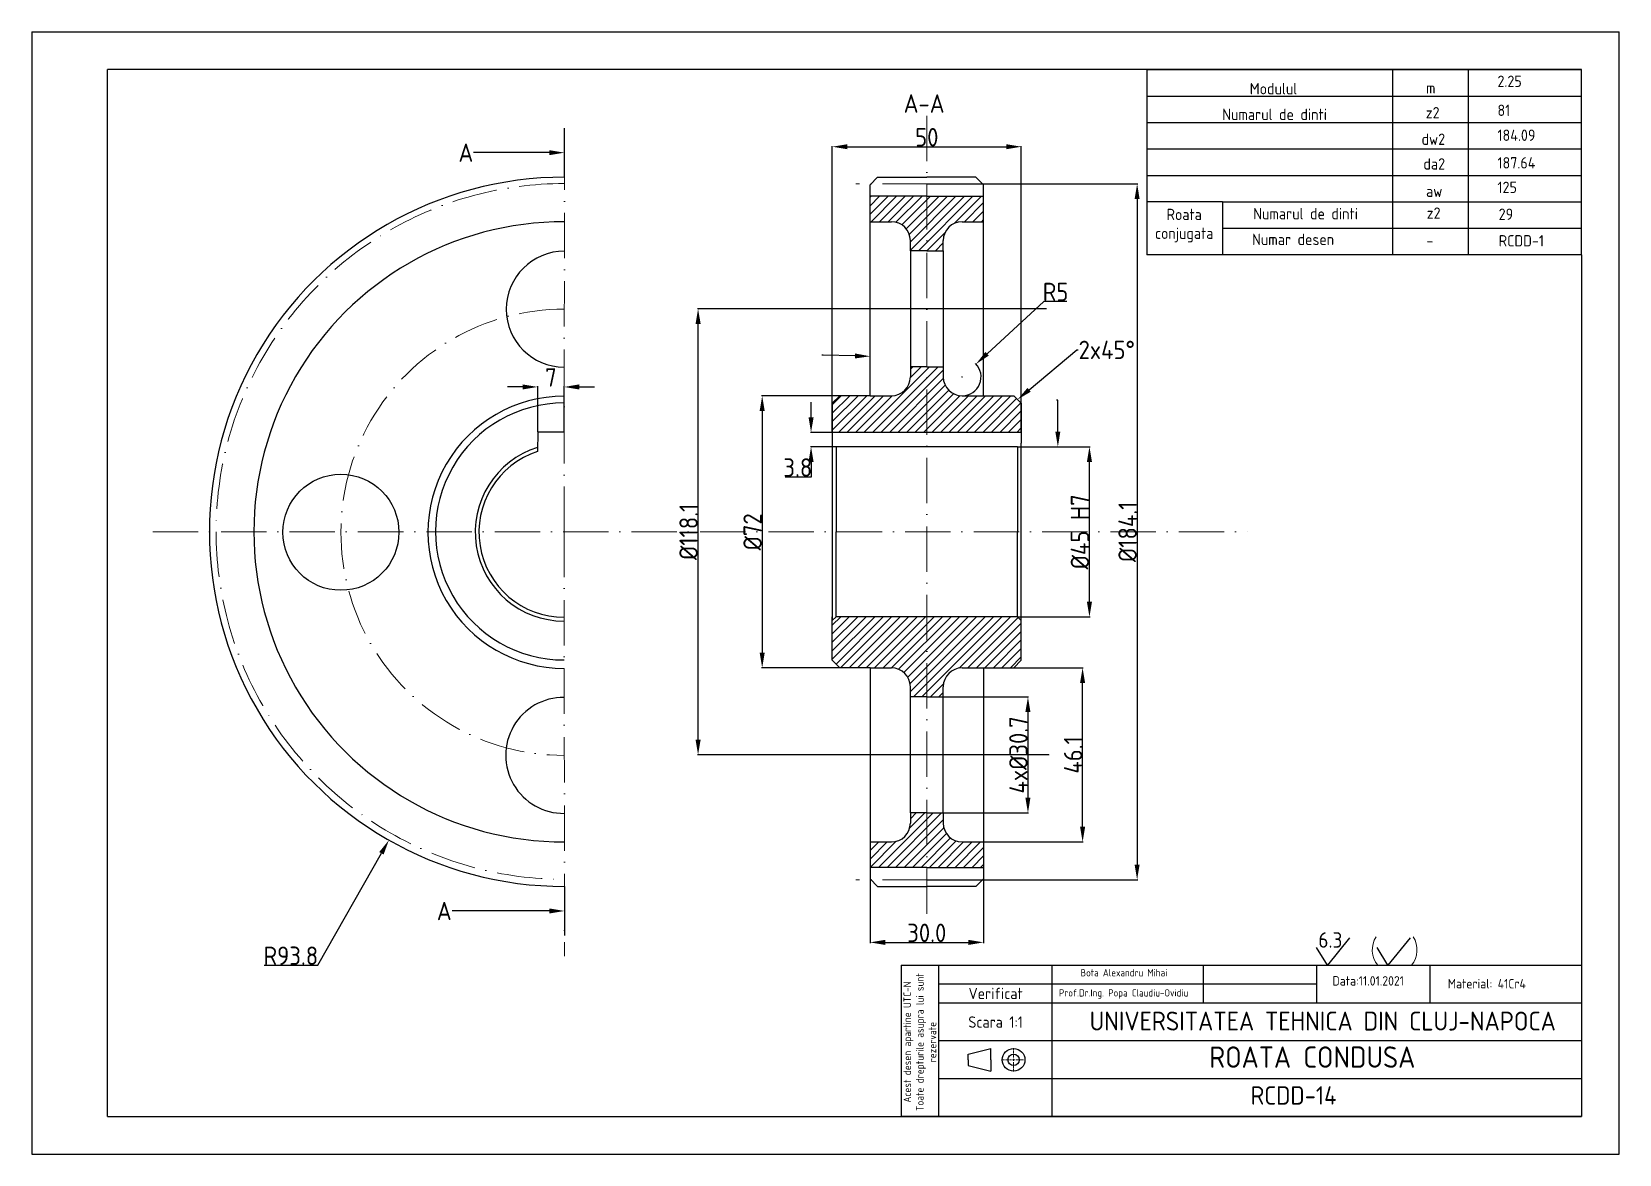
# Model space of a CAD drawing. Header units: millimetres. Extents: x -1 to 1843, y 0 to 1207.
# Drawn here: x 1422.8 to 1842.8, y 154.3 to 451.3 of the extents above; entities that cross this region are included whole.
import ezdxf
from ezdxf import colors
from ezdxf.entities.mleader import LeaderData, LeaderLine
from ezdxf.math import Vec2, Vec3

# ---------------------------------------------------------------- set-up
doc = ezdxf.new("R2010")
doc.units = ezdxf.units.MM
doc.linetypes.add('ACAD_ISO10W100', pattern=[18, 12, -3, 0, -3])
doc.linetypes.add('CENTER2', pattern=[1.125, 0.75, -0.125, 0.125, -0.125])
doc.layers.get('0').update_dxf_attribs({"lineweight": 30})
for name, color, linetype, lineweight in [('Axe', 7, 'ACAD_ISO10W100', 13), ('Center line', 7, 'ACAD_ISO10W100', 15), ('Lini subtiri', 7, 'Continuous', 15), ('Thick', 7, 'Continuous', 30), ('Thin', 7, 'Continuous', 13)]:
    doc.layers.add(name, color=color, linetype=linetype, lineweight=lineweight)
doc.layers.add('LAYER1', color=7, linetype='Continuous')
doc.styles.get("Standard").update_dxf_attribs({"font": 'isocp.shx'})
doc.dimstyles.get("Standard").update_dxf_attribs({"dimtxt": 1, "dimasz": 4, "dimexe": 0.18, "dimexo": 0.0625, "dimgap": 0.09, "dimtad": 1, "dimtoh": 1, "dimdec": 1, "dimzin": 0, "dimdsep": 46, "dimtxsty": 'Standard', "dimcen": 0.09, "dimadec": 0, "dimazin": 0, "dimtfac": 1, "dimtdec": 1, "dimtofl": 0, "dimtmove": 0, "dimatfit": 3, "dimfxl": 1, "dimtolj": 1, "dimtzin": 0, "dimarcsym": 1})

# ---------------------------------------------------------------- blocks, each defined once
blk = doc.blocks.new('*U120')
at = {"layer": 'Center line', "color": 0, "linetype": 'CENTER2', "transparency": 16777216}
for p, q in [((-3.12, 0), (-0.6, 0)), ((0, 0.6), (0, 3.12)), ((0.6, 0), (3.12, 0)), ((0, -3.12), (0, -0.6))]:
    blk.add_line(p, q, dxfattribs=at)
at = {"layer": 'Center line', "color": 0, "linetype": 'Continuous', "transparency": 16777216}
for p, q in [((-0.3, 0), (0.3, 0)), ((0, -0.3), (0, 0.3))]:
    blk.add_line(p, q, dxfattribs=at)
blk = doc.blocks.new('*D122')
at = {"layer": 'Defpoints', "color": 0, "transparency": 16777216}
for p in [(1684.6, 420.92), (1634.6, 345.33), (1684.6, 345.33)]:
    blk.add_point(p, dxfattribs=at)
at = {"layer": 'Thin', "color": 0, "lineweight": -2, "transparency": 16777216}
for p, q in [((1634.6, 345.39), (1634.6, 421.1)), ((1638.6, 420.92), (1680.6, 420.92)), ((1684.6, 345.39), (1684.6, 421.1))]:
    blk.add_line(p, q, dxfattribs=at)
at = {"layer": 'Thin', "color": 0, "transparency": 16777216}
for points in [[(1638.6, 421.59), (1638.6, 420.26), (1634.6, 420.92)], [(1680.6, 421.59), (1680.6, 420.26), (1684.6, 420.92)]]:
    blk.add_solid(points, dxfattribs=at)
at = {"layer": 'Thin', "color": 0, "transparency": 16777216, "insert": (1659.6, 423.44), "char_height": 1, "attachment_point": 5}
blk.add_mtext('\\A1;{\\H4.86x;50}', dxfattribs=at)
blk = doc.blocks.new('*D123')
at = {"layer": 'Defpoints', "color": 0, "transparency": 16777216}
for p in [(1672.62, 363.42), (1668.95, 360.03)]:
    blk.add_point(p, dxfattribs=at)
at = {"layer": 'Thin', "color": 0, "lineweight": -2, "transparency": 16777216}
for p, q in [((1690.55, 379.99), (1675.56, 366.14)), ((1696.67, 379.99), (1690.55, 379.99)), ((1668.86, 360.03), (1669.04, 360.03)), ((1668.95, 359.94), (1668.95, 360.12))]:
    blk.add_line(p, q, dxfattribs=at)
blk.add_arc((1668.95, 360.03), 5, 270.7162, 44.7925, dxfattribs=at)
at = {"layer": 'Thin', "color": 0, "transparency": 16777216}
blk.add_solid([(1675.1, 366.63), (1676.01, 365.65), (1672.62, 363.42)], dxfattribs=at)
at = {"layer": 'Thin', "color": 0, "transparency": 16777216, "insert": (1693.66, 382.51), "char_height": 1, "attachment_point": 5}
blk.add_mtext('\\A1;{\\H4.86x;R5}', dxfattribs=at)
blk = doc.blocks.new('*D124')
at = {"layer": 'Defpoints', "color": 0, "transparency": 16777216}
for p in [(1634.6, 345.33), (1628.98, 341.53), (1635.6, 341.53)]:
    blk.add_point(p, dxfattribs=at)
at = {"layer": 'Thin', "color": 0, "lineweight": -2, "transparency": 16777216}
for p, q in [((1628.98, 349.33), (1628.98, 353.33)), ((1634.53, 345.33), (1628.8, 345.33)), ((1635.53, 341.53), (1628.8, 341.53)), ((1628.98, 337.53), (1628.98, 333.53)), ((1628.98, 333.53), (1622.09, 333.53))]:
    blk.add_line(p, q, dxfattribs=at)
at = {"layer": 'Thin', "color": 0, "transparency": 16777216}
for points in [[(1628.31, 349.33), (1629.65, 349.33), (1628.98, 345.33)], [(1628.31, 337.53), (1629.65, 337.53), (1628.98, 341.53)]]:
    blk.add_solid(points, dxfattribs=at)
at = {"layer": 'Thin', "color": 0, "transparency": 16777216, "insert": (1625.49, 336.05), "char_height": 1, "attachment_point": 5}
blk.add_mtext('\\A1;{\\H4.86x;3.8}', dxfattribs=at)
blk = doc.blocks.new('*D125')
at = {"layer": 'Defpoints', "color": 0, "transparency": 16777216}
for p in [(1636.6, 355.03), (1616.05, 283.03), (1636.6, 283.03)]:
    blk.add_point(p, dxfattribs=at)
at = {"layer": 'Thin', "color": 0, "lineweight": -2, "transparency": 16777216}
for p, q in [((1636.53, 355.03), (1615.87, 355.03)), ((1616.05, 351.03), (1616.05, 287.03)), ((1636.53, 283.03), (1615.87, 283.03))]:
    blk.add_line(p, q, dxfattribs=at)
at = {"layer": 'Thin', "color": 0, "transparency": 16777216}
for points in [[(1615.38, 351.03), (1616.71, 351.03), (1616.05, 355.03)], [(1615.38, 287.03), (1616.71, 287.03), (1616.05, 283.03)]]:
    blk.add_solid(points, dxfattribs=at)
at = {"layer": 'Thin', "color": 0, "transparency": 16777216, "insert": (1613.52, 319.03), "char_height": 1, "attachment_point": 5, "rotation": 90}
blk.add_mtext('\\A1;{\\H4.86x;%%C72}', dxfattribs=at)
blk = doc.blocks.new('*U126')
at = {"layer": 'Axe', "color": 0, "linetype": 'CENTER2', "ltscale": 4, "transparency": 16777216}
blk.add_line((34.55, 0), (-28.05, 0), dxfattribs=at)
blk = doc.blocks.new('*U128')
at = {"layer": 'Axe', "color": 0, "linetype": 'CENTER2', "ltscale": 4, "transparency": 16777216}
blk.add_line((33.87, 0), (-28.05, 0), dxfattribs=at)
blk = doc.blocks.new('*D129')
at = {"layer": 'Defpoints', "color": 0, "transparency": 16777216}
for p in [(1599.09, 378.06), (1691.29, 378.06), (1691.97, 260)]:
    blk.add_point(p, dxfattribs=at)
at = {"layer": 'Thin', "color": 0, "lineweight": -2, "transparency": 16777216}
for p, q in [((1691.23, 378.06), (1598.91, 378.06)), ((1599.09, 264), (1599.09, 374.06)), ((1691.91, 260), (1598.91, 260))]:
    blk.add_line(p, q, dxfattribs=at)
at = {"layer": 'Thin', "color": 0, "transparency": 16777216}
for points in [[(1598.43, 374.06), (1599.76, 374.06), (1599.09, 378.06)], [(1598.43, 264), (1599.76, 264), (1599.09, 260)]]:
    blk.add_solid(points, dxfattribs=at)
at = {"layer": 'Thin', "color": 0, "transparency": 16777216, "insert": (1596.57, 319.03), "char_height": 1, "attachment_point": 5, "rotation": 90}
blk.add_mtext('\\A1;{\\H4.86x;%%C118.1}', dxfattribs=at)
blk = doc.blocks.new('*D130')
at = {"layer": 'Defpoints', "color": 0, "transparency": 16777216}
for p in [(1674.6, 283.03), (1700.82, 283.03), (1674.6, 236.98)]:
    blk.add_point(p, dxfattribs=at)
at = {"layer": 'Thin', "color": 0, "lineweight": -2, "transparency": 16777216}
for p, q in [((1674.66, 283.03), (1701, 283.03)), ((1700.82, 240.98), (1700.82, 279.03)), ((1674.66, 236.98), (1701, 236.98))]:
    blk.add_line(p, q, dxfattribs=at)
at = {"layer": 'Thin', "color": 0, "transparency": 16777216}
for points in [[(1700.15, 279.03), (1701.49, 279.03), (1700.82, 283.03)], [(1700.15, 240.98), (1701.49, 240.98), (1700.82, 236.98)]]:
    blk.add_solid(points, dxfattribs=at)
at = {"layer": 'Thin', "color": 0, "transparency": 16777216, "insert": (1698.3, 260), "char_height": 1, "attachment_point": 5, "rotation": 90}
blk.add_mtext('\\A1;{\\H4.86x;46.1}', dxfattribs=at)
blk = doc.blocks.new('*D131')
at = {"layer": 'Defpoints', "color": 0, "transparency": 16777216}
for p in [(1659.6, 275.36), (1659.6, 244.65), (1686.36, 244.65)]:
    blk.add_point(p, dxfattribs=at)
at = {"layer": 'Thin', "color": 0, "lineweight": -2, "transparency": 16777216}
for p, q in [((1659.66, 275.36), (1686.54, 275.36)), ((1686.36, 271.36), (1686.36, 248.65)), ((1659.66, 244.65), (1686.54, 244.65))]:
    blk.add_line(p, q, dxfattribs=at)
at = {"layer": 'Thin', "color": 0, "transparency": 16777216}
for points in [[(1685.69, 271.36), (1687.02, 271.36), (1686.36, 275.36)], [(1685.69, 248.65), (1687.02, 248.65), (1686.36, 244.65)]]:
    blk.add_solid(points, dxfattribs=at)
at = {"layer": 'Thin', "color": 0, "transparency": 16777216, "insert": (1683.84, 260), "char_height": 1, "attachment_point": 5, "rotation": 90}
blk.add_mtext('\\A1;{\\H4.86x;4x%%C30.7}', dxfattribs=at)
blk = doc.blocks.new('*D132')
at = {"layer": 'Defpoints', "color": 0, "transparency": 16777216}
for p in [(1644.6, 227.21), (1674.6, 227.21), (1674.6, 210.4)]:
    blk.add_point(p, dxfattribs=at)
at = {"layer": 'Thin', "color": 0, "lineweight": -2, "transparency": 16777216}
for p, q in [((1644.6, 227.15), (1644.6, 210.22)), ((1674.6, 227.15), (1674.6, 210.22)), ((1648.6, 210.4), (1670.6, 210.4))]:
    blk.add_line(p, q, dxfattribs=at)
at = {"layer": 'Thin', "color": 0, "transparency": 16777216}
for points in [[(1648.6, 211.07), (1648.6, 209.73), (1644.6, 210.4)], [(1670.6, 211.07), (1670.6, 209.73), (1674.6, 210.4)]]:
    blk.add_solid(points, dxfattribs=at)
at = {"layer": 'Thin', "color": 0, "transparency": 16777216, "insert": (1659.6, 212.92), "char_height": 1, "attachment_point": 5}
blk.add_mtext('\\A1;{\\H4.86x;30.0}', dxfattribs=at)
blk = doc.blocks.new('*D133')
at = {"layer": 'Defpoints', "color": 0, "transparency": 16777216}
for p in [(1683.6, 341.53), (1702.63, 341.53), (1683.6, 296.53)]:
    blk.add_point(p, dxfattribs=at)
at = {"layer": 'Thin', "color": 0, "lineweight": -2, "transparency": 16777216}
for p, q in [((1683.66, 341.53), (1702.81, 341.53)), ((1702.63, 300.53), (1702.63, 337.53)), ((1683.66, 296.53), (1702.81, 296.53))]:
    blk.add_line(p, q, dxfattribs=at)
at = {"layer": 'Thin', "color": 0, "transparency": 16777216}
for points in [[(1701.96, 337.53), (1703.3, 337.53), (1702.63, 341.53)], [(1701.96, 300.53), (1703.3, 300.53), (1702.63, 296.53)]]:
    blk.add_solid(points, dxfattribs=at)
at = {"layer": 'Thin', "color": 0, "transparency": 16777216, "insert": (1700.11, 319.03), "char_height": 1, "attachment_point": 5, "rotation": 90}
blk.add_mtext('\\A1;{\\H4.86x;%%C45 H7}', dxfattribs=at)
blk = doc.blocks.new('*D134')
at = {"layer": 'Defpoints', "color": 0, "transparency": 16777216}
for p in [(1659.6, 411.08), (1659.6, 226.99), (1715.25, 226.99)]:
    blk.add_point(p, dxfattribs=at)
at = {"layer": 'Thin', "color": 0, "lineweight": -2, "transparency": 16777216}
for p, q in [((1659.66, 411.08), (1715.43, 411.08)), ((1715.25, 407.08), (1715.25, 230.99)), ((1659.66, 226.99), (1715.43, 226.99))]:
    blk.add_line(p, q, dxfattribs=at)
at = {"layer": 'Thin', "color": 0, "transparency": 16777216}
for points in [[(1714.58, 407.08), (1715.91, 407.08), (1715.25, 411.08)], [(1714.58, 230.99), (1715.91, 230.99), (1715.25, 226.99)]]:
    blk.add_solid(points, dxfattribs=at)
at = {"layer": 'Thin', "color": 0, "transparency": 16777216, "insert": (1712.73, 319.03), "char_height": 1, "attachment_point": 5, "rotation": 90}
blk.add_mtext('\\A1;{\\H4.86x;%%C184.1}', dxfattribs=at)
blk = doc.blocks.new('*D135')
at = {"layer": 'Defpoints', "color": 0, "transparency": 16777216}
for p in [(1556.65, 357.36), (1556.65, 345.44), (1563.65, 345.42)]:
    blk.add_point(p, dxfattribs=at)
at = {"layer": 'Thin', "color": 0, "lineweight": -2, "transparency": 16777216}
for p, q in [((1552.65, 357.36), (1548.65, 357.36)), ((1556.65, 345.51), (1556.65, 357.54)), ((1563.65, 345.49), (1563.65, 357.54)), ((1567.65, 357.36), (1571.65, 357.36))]:
    blk.add_line(p, q, dxfattribs=at)
at = {"layer": 'Thin', "color": 0, "transparency": 16777216}
for points in [[(1552.65, 358.03), (1552.65, 356.69), (1556.65, 357.36)], [(1567.65, 358.03), (1567.65, 356.69), (1563.65, 357.36)]]:
    blk.add_solid(points, dxfattribs=at)
at = {"layer": 'Thin', "color": 0, "transparency": 16777216, "insert": (1560.15, 359.88), "char_height": 1, "attachment_point": 5}
blk.add_mtext('\\A1;{\\H4.86x;7}', dxfattribs=at)
blk = doc.blocks.new('*D136')
at = {"layer": 'Defpoints', "color": 0, "transparency": 16777216}
for p in [(1563.62, 319.03), (1517.29, 237.45)]:
    blk.add_point(p, dxfattribs=at)
at = {"layer": 'Thin', "color": 0, "lineweight": -2, "transparency": 16777216}
for p, q in [((1563.53, 319.03), (1563.71, 319.03)), ((1563.62, 318.94), (1563.62, 319.12)), ((1498.49, 204.35), (1515.31, 233.97)), ((1484.29, 204.35), (1498.49, 204.35))]:
    blk.add_line(p, q, dxfattribs=at)
at = {"layer": 'Thin', "color": 0, "transparency": 16777216}
blk.add_solid([(1514.73, 234.3), (1515.89, 233.64), (1517.29, 237.45)], dxfattribs=at)
at = {"layer": 'Thin', "color": 0, "transparency": 16777216, "insert": (1491.35, 206.87), "char_height": 1, "attachment_point": 5}
blk.add_mtext('\\A1;{\\H4.86x;R93.8}', dxfattribs=at)

msp = doc.modelspace()

# ---------------------------------------------------------------- hatches: boundary and pattern name
at = {"layer": 'Thin', "transparency": 33554687}
h = msp.add_hatch(dxfattribs=at)
h.set_pattern_fill('ANSI31', color=256, scale=0.5)
h.paths.add_polyline_path([(1684.6, 353.03), (1682.6, 355.03), (1674.6, 355.03), (1668.95, 355.03, -0.414214), (1663.95, 360.03), (1663.95, 362.71), (1659.6, 362.71), (1659.6, 345.33), (1684.6, 345.33)])
h.paths.add_polyline_path([(1659.6, 362.71), (1655.25, 362.71), (1655.25, 360.03, -0.414214), (1650.25, 355.03), (1644.6, 355.03), (1636.6, 355.03), (1634.6, 353.03), (1634.6, 345.33), (1659.6, 345.33)])
h.paths.add_polyline_path([(1674.6, 407.84), (1659.6, 407.84), (1659.6, 393.41), (1663.95, 393.41), (1663.95, 396.09, -0.414214), (1668.95, 401.09), (1674.6, 401.09)])
h.paths.add_polyline_path([(1659.6, 407.84), (1644.6, 407.84), (1644.6, 401.09), (1650.25, 401.09, -0.414214), (1655.25, 396.09), (1655.25, 393.41), (1659.6, 393.41)])
h.paths.add_polyline_path([(1659.6, 296.53), (1635.6, 296.53), (1634.6, 295.53), (1634.6, 285.03), (1636.6, 283.03), (1644.6, 283.03), (1650.25, 283.03, -0.414214), (1655.25, 278.03), (1655.25, 275.36), (1659.6, 275.36)])
h.paths.add_polyline_path([(1684.6, 295.53), (1683.6, 296.53), (1659.6, 296.53), (1659.6, 275.36), (1663.95, 275.36), (1663.95, 278.03, -0.414214), (1668.95, 283.03), (1674.6, 283.03), (1682.6, 283.03), (1684.6, 285.03)])
h.paths.add_polyline_path([(1659.6, 244.65), (1655.25, 244.65), (1655.25, 241.98, -0.414214), (1650.25, 236.98), (1644.6, 236.98), (1644.6, 230.23), (1659.6, 230.23)])
h.paths.add_polyline_path([(1674.6, 236.98), (1668.95, 236.98, -0.414214), (1663.95, 241.98), (1663.95, 244.65), (1659.6, 244.65), (1659.6, 230.23), (1674.6, 230.23)])

# ---------------------------------------------------------------- linework, layer by layer
for p, q in [((1422.8, 451.34), (1422.8, 154.34)), ((1422.8, 451.34), (1842.8, 451.34)), ((1442.8, 164.34), (1442.8, 441.34)), ((1832.8, 441.34), (1442.8, 441.34)), ((1717.8, 441.34), (1717.8, 399.34)), ((1717.8, 441.34), (1832.8, 441.34)), ((1782.8, 441.34), (1782.8, 399.34)), ((1802.8, 441.34), (1802.8, 399.34)), ((1832.8, 392.34), (1832.8, 441.34)), ((1717.8, 413.34), (1832.8, 413.34)), ((1737.8, 413.34), (1737.8, 413.26)), ((1737.8, 406.34), (1717.8, 406.34)), ((1737.8, 406.34), (1832.8, 406.34)), ((1737.8, 406.34), (1737.8, 392.34)), ((1737.8, 406.34), (1737.8, 399.34)), ((1717.8, 399.34), (1717.8, 392.34)), ((1737.8, 399.34), (1832.8, 399.34)), ((1782.8, 399.34), (1782.8, 392.34)), ((1802.8, 399.34), (1802.8, 392.34)), ((1832.8, 392.34), (1717.8, 392.34)), ((1652.8, 204.34), (1832.8, 204.34)), ((1652.8, 204.34), (1652.8, 164.34)), ((1662.8, 164.34), (1662.8, 204.34)), ((1692.8, 164.34), (1692.8, 204.34)), ((1732.8, 194.34), (1732.8, 204.34)), ((1762.8, 194.34), (1762.8, 204.34)), ((1792.8, 194.34), (1792.8, 204.34)), ((1832.8, 204.34), (1832.8, 164.34)), ((1762.8, 199.34), (1662.8, 199.34)), ((1832.8, 194.34), (1662.8, 194.34)), ((1832.8, 184.34), (1662.8, 184.34)), ((1670.58, 180.8), (1676.58, 182.3)), ((1670.58, 179.3), (1670.58, 180.8)), ((1676.58, 179.3), (1676.58, 182.3)), ((1670.58, 179.3), (1670.58, 177.8)), ((1670.58, 177.8), (1676.58, 176.3)), ((1676.58, 179.3), (1676.58, 176.3)), ((1832.8, 174.34), (1662.8, 174.34)), ((1442.8, 164.34), (1832.8, 164.34)), ((1832.8, 164.34), (1652.76, 164.34)), ((1422.8, 154.34), (1842.8, 154.34))]:
    msp.add_line(p, q)
at = {"color": 7, "linetype": 'Continuous', "lineweight": 18}
for p, q in [((1717.8, 441.34), (1717.8, 413.34)), ((1782.8, 441.34), (1782.8, 413.34)), ((1802.8, 441.34), (1802.8, 413.34)), ((1832.8, 413.34), (1717.8, 413.34)), ((1717.8, 413.34), (1717.8, 399.34)), ((1737.8, 413.34), (1737.8, 413.26)), ((1782.8, 413.34), (1782.8, 399.34)), ((1802.8, 413.34), (1802.8, 399.34)), ((1737.8, 406.34), (1832.8, 406.34))]:
    msp.add_line(p, q, dxfattribs=at)
at = {"color": 7, "linetype": 'Continuous', "lineweight": 30}
for p, q in [((1717.8, 434.34), (1832.8, 434.34)), ((1717.8, 427.34), (1832.8, 427.34)), ((1717.8, 420.34), (1832.8, 420.34))]:
    msp.add_line(p, q, dxfattribs=at)
for radius in [3, 1.5]:
    msp.add_circle((1682.57, 179.33), radius)
at = {"layer": 'Axe'}
for p, q in [((1659.6, 429.08), (1659.6, 214.58)), ((1563.62, 319.03), (1563.76, 426.74)), ((1678.02, 411.08), (1640.81, 411.08)), ((1454.81, 319.03), (1744.48, 319.03)), ((1563.62, 319.03), (1563.77, 206.76)), ((1678.02, 226.99), (1640.81, 226.99))]:
    msp.add_line(p, q, dxfattribs=at)
for centre, radius, start, end in [((1563.62, 319.13), 92.05, 89.9248, 270.0749), ((1563.62, 318.91), 59.03, 89.9251, 270.075)]:
    msp.add_arc(centre, radius, start, end, dxfattribs=at)
at = {"layer": 'LAYER1', "linetype": 'ByBlock', "lineweight": -2}
for p, q in [((1771.45, 211.61), (1765.6, 204.34)), ((1787.46, 211.61), (1781.61, 204.34)), ((1765.6, 204.34), (1762.7, 209.09)), ((1781.61, 204.34), (1778.71, 209.09))]:
    msp.add_line(p, q, dxfattribs=at)
at = {"layer": 'Lini subtiri'}
for centre, start, end in [((1783.99, 208.44), 148.1227, 218.8323), ((1782.76, 208.44), 321.1677, 31.8773)]:
    msp.add_arc(centre, 6.53, start, end, dxfattribs=at)
at = {"layer": 'Thick'}
for p, q in [((1842.8, 154.34), (1842.8, 451.34)), ((1563.74, 412.85), (1563.74, 425.85)), ((1646.6, 412.85), (1644.6, 410.85)), ((1646.6, 412.85), (1659.6, 412.85)), ((1672.6, 412.85), (1659.6, 412.85)), ((1672.6, 412.85), (1674.6, 410.85)), ((1644.6, 355.03), (1644.6, 410.85)), ((1659.6, 407.84), (1644.6, 407.84)), ((1659.6, 407.84), (1674.6, 407.84)), ((1674.6, 355.03), (1674.6, 410.85)), ((1644.6, 401.09), (1650.25, 401.09)), ((1668.95, 401.09), (1674.6, 401.09)), ((1655.25, 393.41), (1655.25, 396.09)), ((1663.95, 393.41), (1663.95, 396.09)), ((1659.6, 393.41), (1655.25, 393.41)), ((1655.25, 393.41), (1655.25, 362.71)), ((1659.6, 393.41), (1663.95, 393.41)), ((1663.95, 393.41), (1663.95, 362.71)), ((1832.8, 392.34), (1832.8, 204.34)), ((1659.6, 362.71), (1655.25, 362.71)), ((1655.25, 362.71), (1655.25, 360.03)), ((1659.6, 362.71), (1663.95, 362.71)), ((1663.95, 362.71), (1663.95, 360.03)), ((1636.6, 355.03), (1634.6, 353.03)), ((1634.6, 353.03), (1634.6, 341.53)), ((1634.6, 353.03), (1634.6, 342.53)), ((1644.6, 355.03), (1636.6, 355.03)), ((1644.6, 355.03), (1650.25, 355.03)), ((1668.95, 355.03), (1674.6, 355.03)), ((1674.6, 355.03), (1682.6, 355.03)), ((1682.6, 355.03), (1684.6, 353.03)), ((1684.6, 353.03), (1684.6, 342.53)), ((1556.65, 345.44), (1556.64, 340.3)), ((1563.65, 345.42), (1556.65, 345.44)), ((1684.6, 345.33), (1634.6, 345.33)), ((1634.6, 342.53), (1634.6, 295.53)), ((1635.6, 341.53), (1634.6, 341.53)), ((1683.6, 341.53), (1635.6, 341.53)), ((1635.6, 341.53), (1635.6, 319.03)), ((1683.6, 341.53), (1683.6, 319.03)), ((1683.6, 341.53), (1684.6, 341.53)), ((1684.6, 295.53), (1684.6, 342.53)), ((1635.6, 296.53), (1635.6, 319.03)), ((1683.6, 296.53), (1683.6, 319.03)), ((1634.6, 285.03), (1634.6, 296.53)), ((1634.6, 295.53), (1635.6, 296.53)), ((1634.6, 285.03), (1634.6, 295.53)), ((1683.6, 296.53), (1635.6, 296.53)), ((1684.6, 295.53), (1683.6, 296.53)), ((1684.6, 285.03), (1684.6, 295.53)), ((1636.6, 283.03), (1634.6, 285.03)), ((1644.6, 283.03), (1636.6, 283.03)), ((1644.6, 283.03), (1644.6, 227.21)), ((1644.6, 283.03), (1650.25, 283.03)), ((1668.95, 283.03), (1674.6, 283.03)), ((1674.6, 283.03), (1674.6, 227.21)), ((1674.6, 283.03), (1682.6, 283.03)), ((1682.6, 283.03), (1684.6, 285.03)), ((1655.25, 275.36), (1655.25, 278.03)), ((1663.95, 275.36), (1663.95, 278.03)), ((1659.6, 275.36), (1655.25, 275.36)), ((1655.25, 244.65), (1655.25, 275.36)), ((1659.6, 275.36), (1663.95, 275.36)), ((1663.95, 244.65), (1663.95, 275.36)), ((1659.6, 244.65), (1655.25, 244.65)), ((1655.25, 244.65), (1655.25, 241.98)), ((1659.6, 244.65), (1663.95, 244.65)), ((1663.95, 244.65), (1663.95, 241.98)), ((1644.6, 236.98), (1650.25, 236.98)), ((1668.95, 236.98), (1674.6, 236.98)), ((1659.6, 230.23), (1644.6, 230.23)), ((1646.6, 225.21), (1644.6, 227.21)), ((1659.6, 230.23), (1674.6, 230.23)), ((1672.6, 225.21), (1674.6, 227.21)), ((1563.77, 225.21), (1563.77, 212.21)), ((1646.6, 225.21), (1659.6, 225.21)), ((1672.6, 225.21), (1659.6, 225.21))]:
    msp.add_line(p, q, dxfattribs=at)
msp.add_circle((1504.59, 318.91), 15.35, dxfattribs=at)
for centre, radius, start, end in [((1563.62, 319.03), 93.82, 89.9137, 270.0898), ((1563.62, 319.03), 82.06, 89.9137, 270.0898), ((1650.25, 396.09), 5, 0, 90), ((1668.95, 396.09), 5, 90, 180), ((1563.7, 377.94), 15.35, 89.9248, 269.9248), ((1650.25, 360.03), 5, 270, 0), ((1668.95, 360.03), 5, 180, 270), ((1563.62, 318.91), 36, 89.9253, 270.075), ((1563.62, 319.13), 34, 89.9248, 270.0746), ((1563.62, 318.91), 23.5, 107.2692, 270.075), ((1563.62, 318.91), 22.5, 108.07, 270.075), ((1650.25, 278.03), 5, 0, 90), ((1668.95, 278.03), 5, 90, 180), ((1563.54, 259.88), 15.35, 89.4985, 270.6515), ((1650.25, 241.98), 5, 270, 0), ((1668.95, 241.98), 5, 180, 270)]:
    msp.add_arc(centre, radius, start, end, dxfattribs=at)

# ---------------------------------------------------------------- block references
at = {"layer": 'Axe', "linetype": 'CENTER2', "ltscale": 4}
for name, p in [('*U128', (1657.42, 378.06)), ('*U126', (1657.42, 260))]:
    msp.add_blockref(name, p, dxfattribs=at)
at = {"layer": 'Center line', "linetype": 'CENTER2'}
msp.add_blockref('*U120', (1682.57, 179.33), dxfattribs=at)

# ---------------------------------------------------------------- texts
at = {"attachment_point": 1}
for s, width, gutter_width, heights, insert, char_height in [('\\pxqc;Modulul', 30, 1, [5.32], (1736.32, 437.78), 3), ('m', 30, 1, [0], (1791.65, 437.98), 3), ('2.25', 30, 1, [0], (1810.58, 439.74), 3), ('Numarul de dinti', 30, 1, [5.32], (1737.76, 430.98), 3), ('z2', 30, 1, [0], (1791.6, 431.42), 3), ('81', 30, 1, [0], (1810.58, 432.06), 3), ('dw2', 30, 1, [0], (1790.49, 424.41), 3), ('184.09', 30, 1, [0], (1810.58, 425.46), 3), ('da2', 30, 1, [0], (1790.99, 417.87), 3), ('187.64', 30, 1, [0], (1810.58, 418.16), 3), ('125', 30, 1, [0], (1810.58, 411.67), 3), ('aw', 30, 1, [0], (1791.69, 410.63), 3), ('\\pxqc;Roata conjugata', 17.2394, 1, [12.12], (1719.08, 404.52), 3), ('Numarul de dinti', 30, 1, [5.32], (1745.96, 404.71), 3), ('z2', 30, 1, [0], (1791.86, 404.86), 3), ('29', 30, 1, [0], (1810.9, 404.56), 3), ('-', 30, 1, [0], (1791.78, 397.54), 3), ('RCDD-1', 30, 1, [0], (1810.9, 397.54), 3), ('\\pxqc;Bota Alexandru Mihai', 40.6124, 0, [4.28], (1691.44, 203.33), 1.9197), ('\\pxqc;Verificat', 30, 1, [0], (1662.8, 198.38), 3), ('\\pxqc;Prof.Dr.Ing. Popa Claudiu-Ovidiu', 40.6124, 0, [4.28], (1691.35, 198), 1.9197), ('\\pxqc;Data:11.01.2021', 33.3293, 0, [5.57], (1759.71, 201.47), 2.5), ('Material: 41Cr4', 46.1795, 0, [3.93], (1797.42, 200.72), 2.5), ('\\pxqc;Scara 1:1', 30, 1, [0], (1662.8, 190.82), 3), ('\\pxqc;UNIVERSITATEA TEHNICA DIN CLUJ-NAPOCA', 143.1061, 1, [0], (1692.8, 192.08), 5), ('\\pxqc;ROATA CONDUSA', 119.2764, 0, [12.57], (1701.96, 182.87), 5.6381), ('RCDD-14', 48.6495, 1.62, [0], (1745.28, 172.34), 4.865)]:
    msp.add_mtext_dynamic_manual_height_columns(s, width=width, gutter_width=gutter_width, heights=heights, dxfattribs=dict(at, insert=insert, char_height=char_height))
at = {"insert": (1745.66, 397.9), "char_height": 3, "width": 29.295, "attachment_point": 1}
msp.add_mtext('Numar desen', dxfattribs=at)
at = {"layer": 'LAYER1', "linetype": 'ByBlock', "lineweight": -2, "insert": (1763.2, 213.09), "char_height": 4.1, "attachment_point": 1}
msp.add_mtext_dynamic_manual_height_columns('6.3', width=5.6954, gutter_width=20.5, heights=[0], dxfattribs=at)
at = {"layer": 'Lini subtiri', "insert": (1653.43, 162.12), "char_height": 2, "attachment_point": 1, "rotation": 90}
msp.add_mtext_dynamic_manual_height_columns('\\pxqc;Acest desen apartine UTC-N \\PToate drepturile asupra lui sunt \\Prezervate', width=43.7996, gutter_width=1, heights=[10], dxfattribs=at)
at = {"layer": 'Thick', "insert": (1653.48, 434.78), "char_height": 4.86, "attachment_point": 1}
msp.add_mtext_dynamic_manual_height_columns('A-A', width=23.3478, gutter_width=1, heights=[0], dxfattribs=at)

# ---------------------------------------------------------------- dimensions: what is measured, and where the dimension line sits
at = {"layer": 'Thin'}
for base, p1, p2, text, picture, middle in [((1684.6, 420.92), (1634.6, 345.33), (1684.6, 345.33), '{\\H4.86x;50}', '*D122', (1659.6, 420.92)), ((1556.65, 357.36), (1563.65, 345.42), (1556.65, 345.44), '{\\H4.86x;7}', '*D135', (1560.15, 357.36))]:
    dim = msp.add_linear_dim(base=base, p1=p1, p2=p2, text=text, dimstyle='Standard', dxfattribs=at)
    dim.commit()
    dim.dimension.update_dxf_attribs({"geometry": picture, "text_midpoint": middle, "dimtype": 160})
for base, p1, p2, angle, text, picture, middle in [((1715.25, 226.99), (1659.6, 411.08), (1659.6, 226.99), 90, '{\\H4.86x;%%C<>}', '*D134', (1712.73, 319.03)), ((1628.98, 341.53), (1634.6, 345.33), (1635.6, 341.53), 270, '{\\H4.86x;<>}', '*D124', (1625.49, 336.05)), ((1702.63, 341.53), (1683.6, 296.53), (1683.6, 341.53), 270, '{\\H4.86x;%%C45 H7}', '*D133', (1700.11, 319.03)), ((1700.8187, 283.031), (1674.5959, 236.976), (1674.5959, 283.031), 90, '{\\H4.86x;<>}', '*D130', (1698.2987, 260.0035)), ((1686.36, 244.65), (1659.6, 275.36), (1659.6, 244.65), 90, '{\\H4.86x;4x%%C<>}', '*D131', (1683.84, 260))]:
    dim = msp.add_linear_dim(base=base, p1=p1, p2=p2, angle=angle, text=text, dimstyle='Standard', dxfattribs=at)
    dim.commit()
    dim.dimension.update_dxf_attribs({"geometry": picture, "text_midpoint": middle})
for center, mpoint, text, picture, middle in [((1668.95, 360.03), (1672.62, 363.42), '{\\H4.86x;R5}', '*D123', (1693.66, 379.99)), ((1563.62, 319.03), (1517.29, 237.45), '{\\H4.86x;<>}', '*D136', (1491.35, 204.35))]:
    dim = msp.add_radius_dim(center=center, mpoint=mpoint, text=text, dimstyle='Standard', dxfattribs=at)
    dim.commit()
    dim.dimension.update_dxf_attribs({"geometry": picture, "text_midpoint": middle, "dimtype": 164})
for base, p1, p2, text, picture, middle in [((1599.09, 378.06), (1691.97, 260), (1691.29, 378.06), '{\\H4.86x;%%C118.1}', '*D129', (1599.09, 319.03)), ((1616.05, 283.03), (1636.6, 355.03), (1636.6, 283.03), '{\\H4.86x;%%C72}', '*D125', (1616.05, 319.03))]:
    dim = msp.add_linear_dim(base=base, p1=p1, p2=p2, angle=90, text=text, dimstyle='Standard', dxfattribs=at)
    dim.commit()
    dim.dimension.update_dxf_attribs({"geometry": picture, "text_midpoint": middle, "dimtype": 160})
dim = msp.add_linear_dim(base=(1674.6, 210.4), p1=(1644.6, 227.21), p2=(1674.6, 227.21), text='{\\H4.86x;<>}', dimstyle='Standard', dxfattribs=at)
dim.commit()
dim.dimension.update_dxf_attribs({"geometry": '*D132', "text_midpoint": (1659.6, 212.92)})

# ---------------------------------------------------------------- leaders
at = {"layer": 'Thick'}
ml = msp.add_multileader_mtext('Standard', dxfattribs=at)
ml.set_content('A', color=256)
ml.set_leader_properties()
ml.build(insert=Vec2(0, 0))
ml.multileader.update_dxf_attribs({"dogleg_length": 0.36})
ctx = ml.context
ctx.base_point, ctx.char_height, ctx.landing_gap_size, ctx.plane_origin = Vec3(1536.61, 419.35), 4.86, 0.09, Vec3(1563.74, 419.35)
ctx.text_align_type = 2
notes = []
notes.append((ctx, [(0, (1, 1, 0), (1540.07, 419.35), (-1, 0), 0.36, [(0, [(1563.74, 419.35)], 0, [])])]))
ctx.mtext.insert, ctx.mtext.alignment, ctx.mtext.flow_direction = Vec3(1539.62, 421.78), 3, 5
ml = msp.add_multileader_mtext('Standard', dxfattribs=at)
ml.set_content('A', color=256)
ml.set_leader_properties()
ml.build(insert=Vec2(0, 0))
ml.multileader.update_dxf_attribs({"dogleg_length": 0.36})
ctx = ml.context
ctx.base_point, ctx.char_height, ctx.landing_gap_size, ctx.plane_origin = Vec3(1530.89, 218.71), 4.86, 0.09, Vec3(1563.77, 218.71)
ctx.text_align_type = 2
notes.append((ctx, [(0, (1, 1, 0), (1534.35, 218.71), (-1, 0), 0.36, [(0, [(1563.77, 218.71)], 0, [])])]))
ctx.mtext.insert, ctx.mtext.alignment, ctx.mtext.flow_direction = Vec3(1533.9, 221.14), 3, 5
at = {"layer": 'Thin'}
ml = msp.add_multileader_mtext('Standard', dxfattribs=at)
ml.set_content('', color=256)
ml.set_leader_properties()
ml.build(insert=Vec2(0, 0))
ml.multileader.update_dxf_attribs({"dogleg_length": 0.36})
ctx = ml.context
ctx.base_point, ctx.char_height, ctx.landing_gap_size, ctx.plane_origin = Vec3(1631.64, 365.76), 10, 0.09, Vec3(1644.6, 365.47)
ctx.text_align_type = 2
notes.append((ctx, [(0, (1, 1, 0), (1632.18, 365.76), (-1, 0), 0.36, [(0, [(1644.6, 365.47)], 0, [])])]))
ctx.mtext.insert, ctx.mtext.alignment, ctx.mtext.flow_direction = Vec3(1631.73, 370.76), 3, 5
ml = msp.add_multileader_mtext('Standard', dxfattribs=at)
ml.set_content('2x45%%D', color=256)
ml.set_leader_properties()
ml.build(insert=Vec2(0, 0))
ml.multileader.update_dxf_attribs({"dogleg_length": 0.36})
ctx = ml.context
ctx.base_point, ctx.char_height, ctx.landing_gap_size, ctx.plane_origin = Vec3(1699.67, 367.17), 4.86, 0.09, Vec3(1683.6, 354.03)
notes.append((ctx, [(0, (1, 1, 0), (1699.31, 367.17), (1, 0), 0.36, [(0, [(1683.6, 354.03)], 0, [])])]))
ctx.mtext.insert, ctx.mtext.width, ctx.mtext.flow_direction = Vec3(1699.76, 369.6), 12.9607, 5
ml = msp.add_multileader_mtext('Standard', dxfattribs=at)
ml.set_content('', color=256)
ml.set_leader_properties()
ml.build(insert=Vec2(0, 0))
ml.multileader.update_dxf_attribs({"dogleg_length": 0.36})
ctx = ml.context
ctx.base_point, ctx.char_height, ctx.landing_gap_size, ctx.plane_origin = Vec3(1693.71, 353.89), 10, 0.09, Vec3(1694.28, 341.53)
ctx.text_align_type = 2
notes.append((ctx, [(0, (1, 1, 0), (1694.25, 353.89), (-1, 0), 0.36, [(0, [(1694.28, 341.53)], 0, [])])]))
ctx.mtext.insert, ctx.mtext.alignment, ctx.mtext.flow_direction = Vec3(1693.8, 358.89), 3, 5
for ctx, leaders in notes:
    for number, flags, end, landing, length, lines in leaders:
        leader = LeaderData()
        leader.index, (leader.has_last_leader_line, leader.has_dogleg_vector, leader.attachment_direction) = number, flags
        leader.last_leader_point, leader.dogleg_vector, leader.dogleg_length = Vec3(end), Vec3(landing), length
        for number, points, colour, breaks in lines:
            line = LeaderLine()
            line.index, line.vertices, line.color, line.breaks = number, Vec3.list(points), colors.encode_raw_color(colour), breaks
            leader.lines.append(line)
        ctx.leaders.append(leader)

doc.saveas('drawing.dxf')
